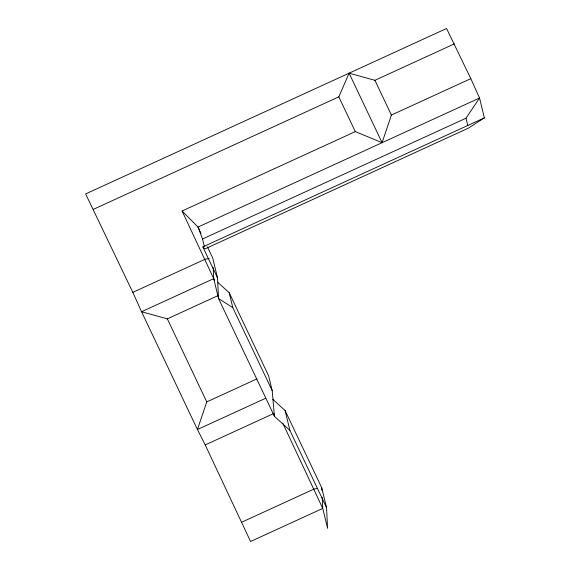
<?xml version="1.0" encoding="UTF-8"?>
<svg xmlns="http://www.w3.org/2000/svg" width="570" height="570" viewBox="0 0 570 570"><rect width="100%" height="100%" fill="white"/><g stroke="black" fill="none" stroke-linecap="round" stroke-linejoin="round"><path stroke-width="0.85" d="M484.357 117.883L202.842 246.924L204.936 248.912L468.405 128.136L484.357 117.883L479.548 98.011L470.82 78.646L446.559 28.5L85.642 193.942L132.817 292.367L141.545 311.733L167.352 318.851L206.76 401.893L197.441 429.531L205.207 444.921L250.572 541.5L322.755 508.411L322.2 497.204M338.815 96.843L355.31 131.599L382.085 142.692L391.398 115.054L374.91 80.299L349.096 73.174L338.815 96.843L93.409 209.333M204.338 246.425L202.535 238.972L466.003 118.204L479.548 98.011L198.032 227.052L182.087 211L355.31 131.599M374.91 80.299L454.326 43.89M391.398 115.054L470.82 78.646M132.817 292.367L205.001 259.279L209.276 258.545M213.166 267.444L213.729 278.644L141.545 311.733L197.441 429.531L265.613 398.28M167.352 318.851L218.26 295.517M206.76 401.893L256.856 378.929M205.207 444.921L273.379 413.67M241.844 522.134L314.027 489.046L317.447 488.462M282.734 423.09L322.755 508.411L327.565 528.283L326.539 507.599L289.895 430.378L274.427 416.314L272.196 390.657L232.795 307.622L218.531 298.516L213.729 278.644L182.087 211M217.59 282.164L229.19 292.716L268.591 375.751L272.196 390.657M272.845 399.37L285.086 410.507L321.729 487.728L326.539 507.599M213.729 278.644L214.505 280.184M349.096 73.174L382.085 142.692M201.039 233.394L198.032 227.052L202.535 238.972M207.43 246.867L212.695 257.961L217.505 277.832L218.531 298.516L274.427 416.314L273.799 413.72M202.842 246.924L217.505 277.832M466.003 118.204L467.806 125.657M285.086 410.507L289.895 430.378M229.19 292.716L232.795 307.622M321.729 487.728L321.858 490.314"/></g></svg>
